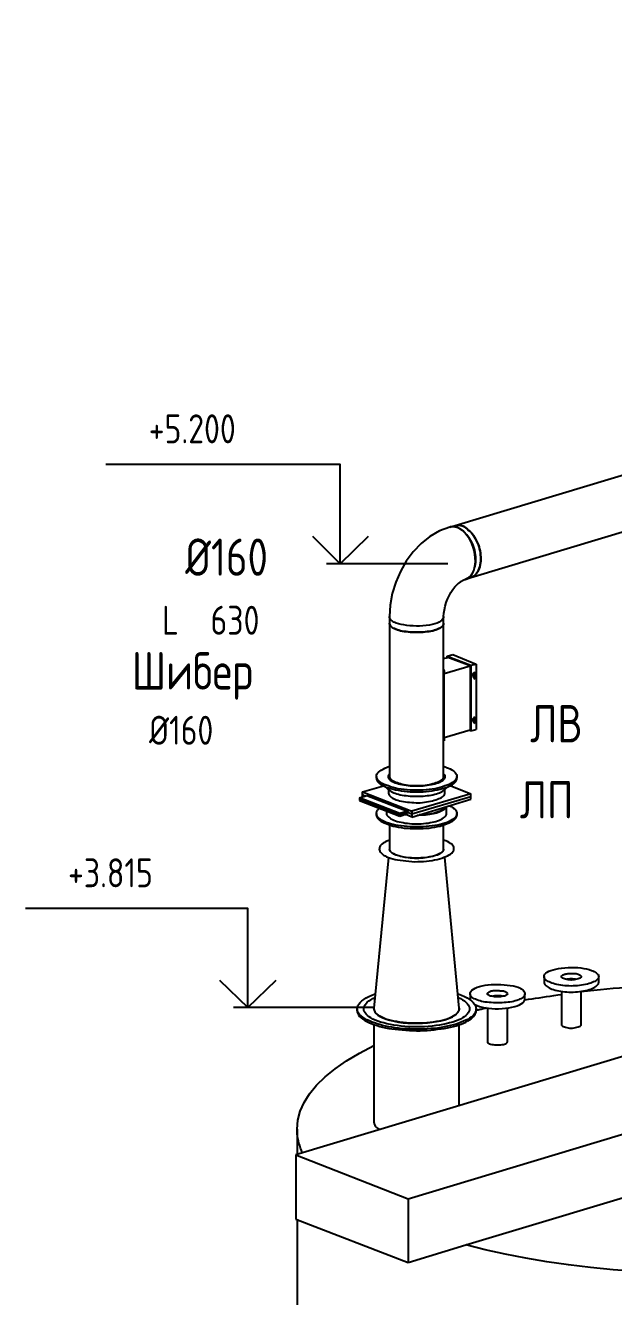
# Model space of a CAD drawing. Header units: metres. Extents: x 20 to 415, y 5 to 292.
# Drawn here: x 126.29 to 146.68, y 144.12 to 188.19 of the extents above; entities that cross this region are included whole.
import ezdxf

# ---------------------------------------------------------------- set-up
doc = ezdxf.new("R2010")
doc.units = ezdxf.units.M
for name, color, linetype in [('АРМАТУРА', 8, 'Continuous'), ('ВОЗДУХОВОДЫ', 7, 'Continuous'), ('ОБОЗНАЧЕНИЯ', 7, 'Continuous'), ('ОБОРУДОВАНИЕ', 8, 'Continuous')]:
    doc.layers.add(name, color=color, linetype=linetype)
doc.styles.add('GOST', font='isocpeur.ttf')

msp = doc.modelspace()

# ---------------------------------------------------------------- linework, layer by layer
at = {"layer": 'АРМАТУРА'}
for points in [[(140.789, 166.233), (140.935, 166.275)], [(140.914, 166.316), (141.101, 166.379)], [(140.914, 166.275), (140.914, 166.316)], [(140.914, 166.316), (141.726, 166.004)], [(141.705, 165.983), (140.935, 166.275)], [(141.101, 166.379), (141.914, 166.046)], [(140.81, 165.816), (140.81, 165.822), (140.81, 165.827), (140.809, 165.831), (140.809, 165.834), (140.807, 165.837), (140.805, 165.84), (140.803, 165.844), (140.799, 165.848), (140.795, 165.852), (140.789, 165.858)], [(140.81, 165.712), (141.705, 165.983)], [(140.81, 165.816), (140.81, 165.712)], [(140.81, 165.691), (140.81, 165.712)], [(141.705, 165.983), (141.705, 163.754)], [(141.726, 166.004), (141.914, 166.046)], [(141.726, 166.004), (141.726, 163.734)], [(141.81, 165.629), (141.804, 165.63), (141.799, 165.631), (141.796, 165.634), (141.793, 165.638), (141.791, 165.642), (141.79, 165.647), (141.789, 165.653), (141.789, 165.658), (141.789, 165.664), (141.789, 165.671), (141.789, 165.677), (141.791, 165.683), (141.793, 165.689), (141.796, 165.694), (141.799, 165.699), (141.802, 165.704), (141.805, 165.707), (141.808, 165.71), (141.809, 165.712), (141.81, 165.712)], [(141.872, 165.754), (141.81, 165.712)], [(141.851, 165.691), (141.81, 165.712)], [(141.851, 165.691), (141.893, 165.733)], [(141.851, 165.691), (141.893, 165.733)], [(141.893, 165.733), (141.872, 165.775)], [(141.914, 166.046), (141.914, 163.775)], [(140.789, 165.629), (140.789, 165.635), (140.789, 165.641), (140.789, 165.648), (140.789, 165.654), (140.789, 165.66), (140.789, 165.666), (140.789, 165.673), (140.789, 165.679), (140.789, 165.685), (140.789, 165.691)], [(140.789, 165.629), (140.795, 165.635), (140.799, 165.641), (140.803, 165.648), (140.805, 165.654), (140.807, 165.66), (140.809, 165.666), (140.809, 165.673), (140.81, 165.679), (140.81, 165.685), (140.81, 165.691)], [(140.789, 165.629), (140.789, 165.635), (140.789, 165.641), (140.789, 165.648), (140.789, 165.654), (140.789, 165.66), (140.789, 165.666), (140.789, 165.673), (140.789, 165.679), (140.789, 165.685), (140.789, 165.691)], [(140.789, 163.4), (140.789, 165.629)], [(140.789, 163.4), (140.789, 165.629)], [(140.81, 163.463), (140.81, 165.691)], [(141.851, 165.691), (141.845, 165.691), (141.839, 165.689), (141.833, 165.686), (141.827, 165.683), (141.822, 165.679), (141.818, 165.674), (141.815, 165.668), (141.812, 165.662), (141.81, 165.656), (141.81, 165.65), (141.81, 165.644), (141.81, 165.638), (141.81, 165.632), (141.811, 165.626), (141.812, 165.621), (141.814, 165.617), (141.817, 165.613), (141.82, 165.61), (141.825, 165.609), (141.83, 165.608)], [(141.81, 165.608), (141.872, 165.525)], [(141.83, 165.608), (141.851, 165.608)], [(141.851, 165.608), (141.857, 165.614), (141.862, 165.621), (141.865, 165.627), (141.869, 165.633), (141.872, 165.639), (141.875, 165.646), (141.879, 165.652), (141.882, 165.658), (141.887, 165.664), (141.893, 165.671), (141.892, 165.671), (141.891, 165.673), (141.888, 165.675), (141.886, 165.678), (141.882, 165.681), (141.879, 165.684), (141.877, 165.687), (141.874, 165.689), (141.873, 165.691), (141.872, 165.691)], [(141.893, 165.546), (141.851, 165.629)], [(141.893, 165.546), (141.851, 165.629)], [(141.872, 165.691), (141.872, 165.691), (141.872, 165.691)], [(141.81, 164.067), (141.804, 164.067), (141.799, 164.069), (141.796, 164.072), (141.793, 164.076), (141.791, 164.08), (141.79, 164.085), (141.789, 164.09), (141.789, 164.096), (141.789, 164.102), (141.789, 164.109), (141.789, 164.115), (141.791, 164.121), (141.793, 164.127), (141.796, 164.132), (141.799, 164.137), (141.802, 164.142), (141.805, 164.145), (141.808, 164.148), (141.809, 164.15), (141.81, 164.15)], [(141.872, 164.213), (141.81, 164.15)], [(141.851, 164.15), (141.845, 164.145), (141.839, 164.14), (141.833, 164.136), (141.827, 164.132), (141.822, 164.129), (141.818, 164.126), (141.815, 164.123), (141.812, 164.119), (141.81, 164.114), (141.81, 164.109), (141.81, 164.102), (141.81, 164.096), (141.81, 164.09), (141.811, 164.085), (141.812, 164.08), (141.814, 164.076), (141.817, 164.072), (141.82, 164.069), (141.825, 164.067), (141.83, 164.067)], [(141.81, 164.15), (141.851, 164.15)], [(141.81, 164.067), (141.872, 163.984)], [(141.83, 164.067), (141.83, 164.066), (141.831, 164.065), (141.831, 164.063), (141.832, 164.061), (141.833, 164.059), (141.835, 164.058), (141.837, 164.058), (141.841, 164.059), (141.846, 164.062), (141.851, 164.067)], [(141.851, 164.129), (141.893, 164.171)], [(141.851, 164.129), (141.893, 164.171)], [(141.851, 164.067), (141.857, 164.067), (141.862, 164.069), (141.865, 164.072), (141.869, 164.076), (141.872, 164.08), (141.875, 164.085), (141.879, 164.09), (141.882, 164.096), (141.887, 164.102), (141.893, 164.109), (141.892, 164.115), (141.891, 164.121), (141.888, 164.127), (141.886, 164.132), (141.882, 164.137), (141.879, 164.142), (141.877, 164.145), (141.874, 164.148), (141.873, 164.15), (141.872, 164.15)], [(141.893, 163.984), (141.851, 164.067)], [(141.893, 164.004), (141.851, 164.067)], [(141.893, 164.171), (141.872, 164.213)], [(141.893, 164.171), (141.872, 164.213)], [(141.872, 164.15), (141.872, 164.15), (141.872, 164.15)], [(141.705, 163.754), (140.81, 163.484)], [(141.726, 163.734), (141.685, 163.754)], [(141.726, 163.734), (141.914, 163.775)], [(140.81, 163.463), (140.81, 163.457), (140.81, 163.45), (140.809, 163.444), (140.809, 163.438), (140.807, 163.432), (140.805, 163.425), (140.803, 163.419), (140.799, 163.413), (140.795, 163.407), (140.789, 163.4)], [(140.81, 163.442), (140.81, 163.38)], [(137.873, 161.359), (139.269, 160.818), (139.539, 160.901)], [(138.06, 161.463), (137.977, 161.505)], [(141.726, 161.442), (139.685, 160.838), (139.539, 160.901)]]:
    msp.add_lwpolyline(points, dxfattribs=at)
at = {"layer": 'ВОЗДУХОВОДЫ'}
for points in [[(198.754, 188.186), (141.185, 170.836)], [(141.726, 169.045), (186.216, 182.438)], [(140.997, 170.794), (140.645, 170.658), (140.315, 170.464), (140.011, 170.22), (139.736, 169.933), (139.495, 169.61), (139.291, 169.257), (139.127, 168.882), (139.007, 168.492), (138.935, 168.092), (138.914, 167.691)], [(141.185, 170.836), (140.997, 170.794)], [(140.997, 170.794), (141.042, 170.804), (141.087, 170.809), (141.133, 170.809), (141.181, 170.803), (141.229, 170.792), (141.278, 170.775), (141.327, 170.752), (141.377, 170.724), (141.426, 170.689), (141.476, 170.649), (141.52, 170.603), (141.563, 170.554), (141.605, 170.502), (141.646, 170.446), (141.685, 170.388), (141.721, 170.328), (141.754, 170.265), (141.784, 170.2), (141.809, 170.134), (141.83, 170.065), (141.853, 169.991), (141.871, 169.916), (141.884, 169.842), (141.892, 169.769), (141.895, 169.698), (141.895, 169.629), (141.89, 169.562), (141.881, 169.498), (141.868, 169.436), (141.851, 169.378), (141.836, 169.317), (141.817, 169.261), (141.793, 169.209), (141.765, 169.161), (141.734, 169.118), (141.7, 169.08), (141.663, 169.047), (141.623, 169.02), (141.582, 168.998), (141.539, 168.982)], [(141.268, 170.774), (141.242, 170.785), (141.216, 170.794), (141.188, 170.8), (141.161, 170.805), (141.133, 170.808), (141.105, 170.808), (141.077, 170.807), (141.049, 170.804), (141.023, 170.8), (140.997, 170.794)], [(141.726, 169.045), (141.769, 169.06), (141.809, 169.08), (141.846, 169.105), (141.881, 169.135), (141.914, 169.17), (141.944, 169.21), (141.971, 169.255), (141.996, 169.305), (142.019, 169.36), (142.039, 169.42), (142.055, 169.483), (142.067, 169.549), (142.073, 169.617), (142.076, 169.686), (142.075, 169.756), (142.07, 169.826), (142.062, 169.897), (142.05, 169.968), (142.035, 170.038), (142.018, 170.107), (141.992, 170.181), (141.963, 170.252), (141.932, 170.32), (141.898, 170.385), (141.862, 170.446), (141.823, 170.503), (141.782, 170.557), (141.738, 170.606), (141.692, 170.65), (141.643, 170.69), (141.599, 170.732), (141.553, 170.768), (141.507, 170.798), (141.461, 170.823), (141.414, 170.841), (141.367, 170.854), (141.321, 170.86), (141.274, 170.859), (141.229, 170.851), (141.185, 170.836)], [(141.185, 170.836), (141.229, 170.851), (141.274, 170.859), (141.321, 170.86), (141.367, 170.854), (141.414, 170.841), (141.461, 170.823), (141.507, 170.798), (141.553, 170.768), (141.599, 170.732), (141.643, 170.69), (141.692, 170.65), (141.738, 170.606), (141.782, 170.557), (141.823, 170.503), (141.862, 170.446), (141.898, 170.385), (141.932, 170.32), (141.963, 170.252), (141.992, 170.181), (142.018, 170.107), (142.035, 170.038), (142.05, 169.968), (142.062, 169.897), (142.07, 169.826), (142.075, 169.756), (142.076, 169.686), (142.073, 169.617), (142.067, 169.549), (142.055, 169.483), (142.039, 169.42), (142.019, 169.36), (141.996, 169.305), (141.971, 169.255), (141.944, 169.21), (141.914, 169.17), (141.881, 169.135), (141.846, 169.105), (141.809, 169.08), (141.769, 169.06), (141.726, 169.045)], [(141.539, 168.982), (141.616, 169.015), (141.683, 169.063), (141.742, 169.125), (141.791, 169.2), (141.83, 169.287), (141.86, 169.384), (141.879, 169.491), (141.887, 169.606), (141.885, 169.729), (141.872, 169.857), (141.848, 169.981), (141.813, 170.102), (141.769, 170.219), (141.716, 170.33), (141.656, 170.433), (141.589, 170.526), (141.515, 170.608), (141.437, 170.678), (141.354, 170.734), (141.268, 170.774)], [(140.789, 167.691), (140.795, 167.807), (140.813, 167.928), (140.841, 168.052), (140.878, 168.176), (140.924, 168.298), (140.978, 168.415), (141.038, 168.526), (141.104, 168.628), (141.174, 168.718), (141.247, 168.795), (141.266, 168.813), (141.285, 168.83), (141.303, 168.845), (141.321, 168.86), (141.338, 168.873), (141.355, 168.885), (141.371, 168.895), (141.387, 168.905), (141.401, 168.913), (141.414, 168.92), (141.431, 168.931), (141.447, 168.94), (141.461, 168.948), (141.473, 168.954), (141.484, 168.959), (141.495, 168.963), (141.505, 168.968), (141.516, 168.972), (141.527, 168.977), (141.539, 168.982)], [(141.539, 168.982), (141.726, 169.045)], [(138.914, 167.691), (138.914, 167.462)], [(138.914, 167.691), (138.914, 167.691), (138.914, 167.691)], [(139.144, 167.462), (139.102, 167.481), (139.064, 167.502), (139.03, 167.523), (139, 167.546), (138.974, 167.569), (138.953, 167.592), (138.936, 167.617), (138.924, 167.641), (138.917, 167.666), (138.914, 167.691)], [(140.789, 167.691), (140.782, 167.648), (140.762, 167.607), (140.729, 167.567), (140.684, 167.53), (140.628, 167.496), (140.559, 167.465), (140.481, 167.437), (140.392, 167.413), (140.293, 167.394), (140.185, 167.379), (140.071, 167.369), (139.957, 167.363), (139.842, 167.363), (139.728, 167.366), (139.617, 167.373), (139.51, 167.385), (139.408, 167.399), (139.312, 167.417), (139.223, 167.438), (139.144, 167.462)], [(140.789, 167.462), (140.789, 167.691)], [(138.914, 167.462), (138.914, 162.151)], [(140.789, 167.462), (140.786, 167.437), (140.779, 167.412), (140.766, 167.388), (140.748, 167.363), (140.724, 167.34), (140.694, 167.316), (140.659, 167.294), (140.618, 167.273), (140.571, 167.252), (140.518, 167.233), (140.466, 167.215), (140.409, 167.2), (140.348, 167.187), (140.284, 167.177), (140.216, 167.168), (140.146, 167.161), (140.074, 167.156), (140.001, 167.152), (139.927, 167.15), (139.852, 167.149), (139.777, 167.15), (139.702, 167.152), (139.629, 167.156), (139.557, 167.161), (139.487, 167.168), (139.42, 167.177), (139.355, 167.187), (139.295, 167.2), (139.238, 167.215), (139.185, 167.233), (139.132, 167.252), (139.085, 167.273), (139.044, 167.294), (139.009, 167.316), (138.979, 167.34), (138.956, 167.363), (138.938, 167.388), (138.925, 167.412), (138.917, 167.437), (138.914, 167.462)], [(138.914, 167.462), (138.917, 167.437), (138.925, 167.412), (138.938, 167.388), (138.956, 167.363), (138.979, 167.34), (139.009, 167.316), (139.044, 167.294), (139.085, 167.273), (139.132, 167.252), (139.185, 167.233), (139.238, 167.215), (139.295, 167.2), (139.355, 167.187), (139.42, 167.177), (139.487, 167.168), (139.557, 167.161), (139.629, 167.156), (139.702, 167.152), (139.777, 167.15), (139.852, 167.149), (139.927, 167.15), (140.001, 167.152), (140.074, 167.156), (140.146, 167.161), (140.216, 167.168), (140.284, 167.177), (140.348, 167.187), (140.409, 167.2), (140.466, 167.215), (140.518, 167.233), (140.571, 167.252), (140.618, 167.273), (140.659, 167.294), (140.694, 167.316), (140.724, 167.34), (140.748, 167.363), (140.766, 167.388), (140.779, 167.412), (140.786, 167.437), (140.789, 167.462)], [(140.789, 165.691), (140.789, 167.462)], [(140.789, 162.151), (140.789, 163.421)], [(138.914, 160.464), (138.914, 159.63)], [(140.789, 159.63), (140.789, 160.464)], [(138.914, 159.943), (138.849, 159.917), (138.79, 159.891), (138.737, 159.863), (138.691, 159.834), (138.651, 159.805), (138.619, 159.775), (138.593, 159.745), (138.575, 159.713), (138.564, 159.682), (138.56, 159.651), (138.558, 159.619), (138.565, 159.587), (138.579, 159.554), (138.601, 159.52), (138.631, 159.487), (138.667, 159.455), (138.709, 159.423), (138.758, 159.393), (138.813, 159.365), (138.873, 159.339)], [(138.873, 159.339), (138.945, 159.315), (139.022, 159.294), (139.105, 159.274), (139.192, 159.258), (139.284, 159.243), (139.38, 159.229), (139.478, 159.218), (139.58, 159.208), (139.684, 159.2), (139.789, 159.193), (139.89, 159.194), (139.991, 159.198), (140.091, 159.204), (140.191, 159.213), (140.289, 159.224), (140.385, 159.238), (140.477, 159.254), (140.565, 159.273), (140.649, 159.294), (140.727, 159.318), (140.799, 159.344), (140.866, 159.37), (140.927, 159.399), (140.981, 159.428), (141.029, 159.459), (141.069, 159.49), (141.1, 159.524), (141.124, 159.558), (141.138, 159.594), (141.143, 159.63), (141.145, 159.662), (141.138, 159.695), (141.123, 159.728), (141.099, 159.761), (141.067, 159.795), (141.028, 159.827), (140.98, 159.858), (140.924, 159.888), (140.86, 159.917), (140.789, 159.943)], [(138.914, 159.63), (138.917, 159.605), (138.925, 159.581), (138.938, 159.557), (138.956, 159.533), (138.979, 159.511), (139.009, 159.489), (139.044, 159.47), (139.085, 159.452), (139.132, 159.436), (139.185, 159.422), (139.238, 159.404), (139.295, 159.387), (139.355, 159.372), (139.42, 159.359), (139.487, 159.347), (139.557, 159.337), (139.629, 159.329), (139.702, 159.323), (139.777, 159.319), (139.852, 159.318), (139.927, 159.319), (140.001, 159.323), (140.074, 159.329), (140.146, 159.337), (140.216, 159.347), (140.284, 159.359), (140.348, 159.372), (140.409, 159.387), (140.466, 159.404), (140.518, 159.422), (140.571, 159.436), (140.618, 159.452), (140.659, 159.47), (140.694, 159.489), (140.724, 159.511), (140.748, 159.533), (140.766, 159.557), (140.779, 159.581), (140.786, 159.605), (140.789, 159.63)], [(138.914, 159.63), (138.917, 159.605), (138.925, 159.581), (138.938, 159.557), (138.956, 159.533), (138.979, 159.511), (139.009, 159.489), (139.044, 159.47), (139.085, 159.452), (139.132, 159.436), (139.185, 159.422), (139.238, 159.404), (139.295, 159.387), (139.355, 159.372), (139.42, 159.359), (139.487, 159.347), (139.557, 159.337), (139.629, 159.329), (139.702, 159.323), (139.777, 159.319), (139.852, 159.318)], [(140.477, 159.401), (140.392, 159.378), (140.3, 159.359), (140.204, 159.343), (140.102, 159.331), (139.998, 159.323), (139.89, 159.319), (139.781, 159.318), (139.672, 159.321), (139.563, 159.328), (139.456, 159.339), (139.36, 159.359), (139.272, 159.381), (139.192, 159.406), (139.121, 159.433), (139.06, 159.461), (139.009, 159.492), (138.968, 159.524), (138.939, 159.558), (138.921, 159.594), (138.914, 159.63)], [(139.852, 159.318), (139.927, 159.319), (140.001, 159.323), (140.074, 159.329), (140.146, 159.337), (140.216, 159.347), (140.284, 159.359), (140.348, 159.372), (140.409, 159.387), (140.466, 159.404), (140.518, 159.422), (140.571, 159.436), (140.618, 159.452), (140.659, 159.47), (140.694, 159.489), (140.724, 159.511), (140.748, 159.533), (140.766, 159.557), (140.779, 159.581), (140.786, 159.605), (140.789, 159.63)], [(140.789, 159.63), (140.786, 159.605), (140.776, 159.581), (140.761, 159.556), (140.739, 159.532), (140.711, 159.508), (140.677, 159.485), (140.636, 159.463), (140.589, 159.441), (140.536, 159.421), (140.477, 159.401)], [(138.873, 159.339), (138.373, 154.111)], [(141.331, 154.111), (140.831, 159.339)], [(141.289, 154.486), (141.371, 154.447), (141.444, 154.406), (141.507, 154.364), (141.56, 154.32), (141.604, 154.275), (141.638, 154.229), (141.663, 154.184), (141.679, 154.138), (141.686, 154.093), (141.685, 154.048), (141.667, 153.999), (141.64, 153.951), (141.603, 153.905), (141.557, 153.86), (141.502, 153.817), (141.439, 153.776), (141.367, 153.736), (141.286, 153.699), (141.198, 153.664), (141.101, 153.632), (140.993, 153.602), (140.879, 153.575), (140.762, 153.55), (140.64, 153.528), (140.516, 153.51), (140.388, 153.494), (140.257, 153.482), (140.124, 153.472), (139.989, 153.467), (139.852, 153.465), (139.715, 153.467), (139.58, 153.472), (139.447, 153.482), (139.316, 153.494), (139.188, 153.51), (139.063, 153.528), (138.942, 153.55), (138.824, 153.575), (138.711, 153.602), (138.602, 153.632), (138.506, 153.664), (138.417, 153.699), (138.337, 153.736), (138.265, 153.776), (138.201, 153.817), (138.146, 153.86), (138.1, 153.905), (138.063, 153.951), (138.036, 153.999), (138.019, 154.048), (138.017, 154.093), (138.024, 154.138), (138.04, 154.184), (138.065, 154.229), (138.099, 154.275), (138.143, 154.32), (138.196, 154.364), (138.259, 154.406), (138.332, 154.447), (138.415, 154.486)], [(141.331, 154.111), (141.326, 154.068), (141.313, 154.026), (141.292, 153.985), (141.262, 153.946), (141.224, 153.908), (141.178, 153.871), (141.123, 153.835), (141.061, 153.801), (140.991, 153.768), (140.914, 153.736), (140.829, 153.712), (140.738, 153.689), (140.64, 153.668), (140.537, 153.649), (140.43, 153.632), (140.319, 153.617), (140.205, 153.606), (140.088, 153.597), (139.97, 153.592), (139.852, 153.59), (139.733, 153.592), (139.615, 153.597), (139.499, 153.606), (139.385, 153.617), (139.274, 153.632), (139.166, 153.649), (139.064, 153.668), (138.966, 153.689), (138.874, 153.712), (138.789, 153.736), (138.712, 153.768), (138.642, 153.801), (138.58, 153.835), (138.526, 153.871), (138.48, 153.908), (138.442, 153.946), (138.412, 153.985), (138.39, 154.026), (138.377, 154.068), (138.373, 154.111)], [(138.373, 154.111), (138.377, 154.049), (138.402, 153.989), (138.446, 153.931), (138.508, 153.876), (138.589, 153.824), (138.686, 153.777), (138.8, 153.733), (138.928, 153.694), (139.071, 153.66), (139.227, 153.632), (139.386, 153.611), (139.552, 153.597), (139.72, 153.59), (139.89, 153.589), (140.06, 153.595), (140.227, 153.608), (140.39, 153.626), (140.546, 153.651), (140.694, 153.68), (140.831, 153.715)], [(140.831, 153.715), (140.926, 153.748), (141.013, 153.782), (141.09, 153.819), (141.157, 153.857), (141.213, 153.897), (141.26, 153.939), (141.295, 153.981), (141.318, 154.024), (141.331, 154.067), (141.331, 154.111)]]:
    msp.add_lwpolyline(points, dxfattribs=at)
at = {"layer": 'ОБОЗНАЧЕНИЯ'}
for points in [[(137.207, 169.524), (137.207, 172.961), (129.083, 172.961)], [(136.248, 170.482), (137.207, 169.524), (138.185, 170.482)], [(140.935, 169.524), (136.727, 169.524)], [(133.999, 154.132), (133.999, 157.568), (126.292, 157.568)], [(133.02, 155.09), (133.999, 154.132), (134.978, 155.09)], [(138.373, 154.132), (133.499, 154.132)]]:
    msp.add_lwpolyline(points, dxfattribs=at)
at = {"layer": 'ОБОРУДОВАНИЕ'}
for points in [[(138.456, 162.151), (138.461, 162.188), (138.476, 162.225), (138.5, 162.263), (138.533, 162.299), (138.576, 162.336), (138.627, 162.371), (138.687, 162.406), (138.755, 162.44), (138.831, 162.473), (138.914, 162.505)], [(138.873, 162.151), (138.873, 162.157), (138.875, 162.165), (138.878, 162.174), (138.882, 162.183), (138.886, 162.192), (138.891, 162.202), (138.896, 162.211), (138.902, 162.219), (138.908, 162.227), (138.914, 162.234)], [(140.789, 162.505), (140.801, 162.498), (140.814, 162.492), (140.826, 162.487), (140.838, 162.481), (140.849, 162.476), (140.859, 162.472), (140.869, 162.468), (140.878, 162.466), (140.886, 162.464), (140.893, 162.463)], [(140.789, 162.234), (140.8, 162.227), (140.809, 162.219), (140.816, 162.211), (140.822, 162.202), (140.825, 162.192), (140.828, 162.183), (140.83, 162.174), (140.83, 162.165), (140.831, 162.157), (140.831, 162.151)], [(140.893, 162.463), (140.959, 162.437), (141.018, 162.409), (141.071, 162.378), (141.117, 162.347), (141.156, 162.315), (141.188, 162.282), (141.214, 162.248), (141.232, 162.215), (141.243, 162.182), (141.247, 162.151)], [(137.977, 161.609), (138.706, 161.817)], [(138.456, 162.151), (138.456, 162.088)], [(141.247, 162.151), (141.243, 162.113), (141.23, 162.076), (141.208, 162.039), (141.178, 162.003), (141.14, 161.968), (141.094, 161.935), (141.04, 161.903), (140.978, 161.872), (140.908, 161.844), (140.831, 161.817), (140.753, 161.788), (140.669, 161.762), (140.58, 161.74), (140.486, 161.721), (140.388, 161.706), (140.286, 161.693), (140.181, 161.683), (140.074, 161.677), (139.964, 161.673), (139.852, 161.672), (139.74, 161.673), (139.63, 161.677), (139.522, 161.683), (139.417, 161.693), (139.315, 161.706), (139.217, 161.721), (139.124, 161.74), (139.035, 161.762), (138.951, 161.788), (138.873, 161.817), (138.795, 161.844), (138.726, 161.872), (138.663, 161.903), (138.609, 161.935), (138.563, 161.968), (138.525, 162.003), (138.495, 162.039), (138.473, 162.076), (138.461, 162.113), (138.456, 162.151)], [(138.456, 162.088), (138.461, 162.051), (138.473, 162.014), (138.495, 161.977), (138.525, 161.941), (138.563, 161.906), (138.609, 161.872), (138.663, 161.84), (138.726, 161.81), (138.795, 161.781), (138.873, 161.755), (138.951, 161.731), (139.035, 161.708), (139.124, 161.687), (139.217, 161.668), (139.315, 161.651), (139.417, 161.637), (139.522, 161.625), (139.63, 161.616), (139.74, 161.611), (139.852, 161.609), (139.964, 161.611), (140.074, 161.616), (140.181, 161.625), (140.286, 161.637), (140.388, 161.651), (140.486, 161.668), (140.58, 161.687), (140.669, 161.708), (140.753, 161.731), (140.831, 161.755), (140.908, 161.781), (140.978, 161.81), (141.04, 161.84), (141.094, 161.872), (141.14, 161.906), (141.178, 161.941), (141.208, 161.977), (141.23, 162.014), (141.243, 162.051), (141.247, 162.088)], [(138.81, 161.776), (138.825, 161.746), (138.845, 161.718), (138.87, 161.692), (138.899, 161.668), (138.933, 161.646), (138.971, 161.624), (139.013, 161.604), (139.06, 161.585), (139.11, 161.565), (139.164, 161.547), (139.222, 161.529), (139.284, 161.514), (139.348, 161.501), (139.415, 161.49), (139.485, 161.482), (139.556, 161.475), (139.628, 161.47), (139.702, 161.466), (139.777, 161.464), (139.852, 161.463), (139.927, 161.464), (140.001, 161.466), (140.075, 161.47), (140.148, 161.475), (140.219, 161.482), (140.288, 161.49), (140.355, 161.501), (140.419, 161.514), (140.481, 161.529), (140.539, 161.547), (140.593, 161.565), (140.644, 161.585), (140.69, 161.604), (140.733, 161.624), (140.771, 161.646), (140.804, 161.668), (140.834, 161.692), (140.858, 161.718), (140.878, 161.746), (140.893, 161.776)], [(140.831, 162.151), (140.828, 162.12), (140.818, 162.091), (140.803, 162.063), (140.782, 162.036), (140.755, 162.01), (140.723, 161.986), (140.685, 161.963), (140.641, 161.941), (140.593, 161.92), (140.539, 161.901), (140.481, 161.883), (140.419, 161.868), (140.355, 161.855), (140.288, 161.844), (140.219, 161.836), (140.148, 161.829), (140.075, 161.824), (140.001, 161.82), (139.927, 161.818), (139.852, 161.817), (139.777, 161.818), (139.702, 161.82), (139.628, 161.824), (139.556, 161.829), (139.485, 161.836), (139.415, 161.844), (139.348, 161.855), (139.284, 161.868), (139.222, 161.883), (139.164, 161.901), (139.111, 161.92), (139.062, 161.941), (139.019, 161.963), (138.981, 161.986), (138.948, 162.01), (138.922, 162.036), (138.9, 162.063), (138.885, 162.091), (138.876, 162.12), (138.873, 162.151)], [(138.914, 162.151), (138.917, 162.126), (138.925, 162.101), (138.938, 162.076), (138.956, 162.052), (138.979, 162.028), (139.009, 162.005), (139.044, 161.983), (139.085, 161.961), (139.132, 161.941), (139.185, 161.922), (139.238, 161.903), (139.295, 161.887), (139.355, 161.872), (139.42, 161.858), (139.487, 161.846), (139.557, 161.836), (139.629, 161.828), (139.702, 161.822), (139.777, 161.819), (139.852, 161.817)], [(140.789, 162.151), (140.786, 162.126), (140.779, 162.101), (140.766, 162.076), (140.748, 162.052), (140.724, 162.028), (140.694, 162.005), (140.659, 161.983), (140.618, 161.961), (140.571, 161.941), (140.518, 161.922), (140.466, 161.903), (140.409, 161.887), (140.348, 161.872), (140.284, 161.858), (140.216, 161.846), (140.146, 161.836), (140.074, 161.828), (140.001, 161.822), (139.927, 161.819), (139.852, 161.817), (139.777, 161.819), (139.702, 161.822), (139.629, 161.828), (139.557, 161.836), (139.487, 161.846), (139.42, 161.858), (139.355, 161.872), (139.295, 161.887), (139.238, 161.903), (139.185, 161.922), (139.132, 161.941), (139.085, 161.961), (139.044, 161.983), (139.009, 162.005), (138.979, 162.028), (138.956, 162.052), (138.938, 162.076), (138.925, 162.101), (138.917, 162.126), (138.914, 162.151)], [(139.852, 161.817), (139.927, 161.819), (140.001, 161.822), (140.074, 161.828), (140.146, 161.836), (140.216, 161.846), (140.284, 161.858), (140.348, 161.872), (140.409, 161.887), (140.466, 161.903), (140.518, 161.922), (140.571, 161.941), (140.618, 161.961), (140.659, 161.983), (140.694, 162.005), (140.724, 162.028), (140.748, 162.052), (140.766, 162.076), (140.779, 162.101), (140.786, 162.126), (140.789, 162.151)], [(141.018, 161.838), (141.726, 161.547)], [(141.247, 162.088), (141.247, 162.151)], [(137.873, 161.401), (138.123, 161.484)], [(137.873, 161.401), (137.873, 161.317)], [(139.269, 160.859), (137.873, 161.401)], [(137.873, 161.317), (139.269, 160.776)], [(137.977, 161.442), (137.977, 161.609)], [(137.977, 161.609), (139.685, 160.943)], [(138.123, 161.484), (139.539, 160.943)], [(138.873, 161.692), (138.873, 161.588)], [(138.873, 161.588), (138.876, 161.558), (138.885, 161.528), (138.9, 161.5), (138.92, 161.473), (138.946, 161.448), (138.976, 161.423), (139.011, 161.4), (139.051, 161.378), (139.095, 161.358), (139.144, 161.338), (139.202, 161.321), (139.263, 161.306), (139.327, 161.292), (139.395, 161.281), (139.464, 161.271), (139.535, 161.262), (139.608, 161.254), (139.681, 161.247), (139.756, 161.24), (139.831, 161.234), (139.906, 161.235), (139.98, 161.239), (140.054, 161.245), (140.127, 161.253), (140.198, 161.263), (140.267, 161.275), (140.334, 161.288), (140.399, 161.304), (140.46, 161.32), (140.518, 161.338), (140.573, 161.358), (140.623, 161.378), (140.668, 161.4), (140.709, 161.422), (140.745, 161.445), (140.775, 161.469), (140.799, 161.493), (140.816, 161.518), (140.827, 161.542), (140.831, 161.567)], [(141.726, 161.547), (139.685, 160.943)], [(139.685, 160.734), (141.726, 161.359)], [(140.831, 161.588), (140.831, 161.692)], [(140.831, 161.567), (140.831, 161.588)], [(141.726, 161.359), (141.726, 161.547)], [(138.456, 160.859), (138.457, 160.878), (138.461, 160.897), (138.467, 160.915), (138.475, 160.934), (138.485, 160.953), (138.497, 160.972), (138.51, 160.99), (138.526, 161.009), (138.542, 161.028), (138.56, 161.047)], [(138.81, 160.943), (138.81, 160.859)], [(139.539, 160.943), (139.269, 160.859)], [(139.539, 160.943), (139.539, 160.859)], [(139.685, 160.943), (139.685, 160.734)], [(140.872, 161.088), (140.843, 161.04), (140.792, 160.994), (140.723, 160.952), (140.637, 160.914), (140.536, 160.88), (140.422, 160.852), (140.297, 160.828), (140.162, 160.811), (140.02, 160.801), (139.873, 160.797)], [(139.935, 160.818), (140.064, 160.821), (140.186, 160.83), (140.301, 160.844), (140.408, 160.864), (140.505, 160.888), (140.592, 160.917), (140.667, 160.949), (140.729, 160.986), (140.777, 161.025), (140.81, 161.068)], [(140.81, 161.068), (140.777, 161.025), (140.729, 160.986), (140.667, 160.949), (140.592, 160.917), (140.505, 160.888), (140.408, 160.864), (140.301, 160.844), (140.186, 160.83), (140.064, 160.821), (139.935, 160.818)], [(140.893, 160.859), (140.893, 161.109)], [(140.997, 161.13), (141.045, 161.105), (141.087, 161.08), (141.125, 161.055), (141.157, 161.029), (141.185, 161.003), (141.207, 160.976), (141.225, 160.948), (141.237, 160.919), (141.245, 160.89), (141.247, 160.859)], [(138.456, 160.859), (138.456, 160.818)], [(141.247, 160.859), (141.243, 160.822), (141.23, 160.787), (141.208, 160.752), (141.178, 160.718), (141.14, 160.685), (141.094, 160.652), (141.04, 160.62), (140.978, 160.589), (140.908, 160.557), (140.831, 160.526), (140.753, 160.502), (140.669, 160.481), (140.58, 160.462), (140.486, 160.446), (140.388, 160.432), (140.286, 160.421), (140.181, 160.412), (140.074, 160.406), (139.964, 160.402), (139.852, 160.401), (139.74, 160.402), (139.63, 160.406), (139.522, 160.412), (139.417, 160.421), (139.315, 160.432), (139.217, 160.446), (139.124, 160.462), (139.035, 160.481), (138.951, 160.502), (138.873, 160.526), (138.795, 160.557), (138.726, 160.589), (138.663, 160.62), (138.609, 160.652), (138.563, 160.685), (138.525, 160.718), (138.495, 160.752), (138.473, 160.787), (138.461, 160.822), (138.456, 160.859)], [(138.456, 160.818), (138.461, 160.78), (138.473, 160.743), (138.495, 160.706), (138.525, 160.67), (138.563, 160.635), (138.609, 160.602), (138.663, 160.57), (138.726, 160.539), (138.795, 160.511), (138.873, 160.484), (138.951, 160.455), (139.035, 160.429), (139.124, 160.407), (139.217, 160.388), (139.315, 160.373), (139.417, 160.36), (139.522, 160.35), (139.63, 160.344), (139.74, 160.34), (139.852, 160.339), (139.964, 160.34), (140.074, 160.344), (140.181, 160.35), (140.286, 160.36), (140.388, 160.373), (140.486, 160.388), (140.58, 160.407), (140.669, 160.429), (140.753, 160.455), (140.831, 160.484), (140.908, 160.511), (140.978, 160.539), (141.04, 160.57), (141.094, 160.602), (141.14, 160.635), (141.178, 160.67), (141.208, 160.706), (141.23, 160.743), (141.243, 160.78), (141.247, 160.818)], [(138.81, 160.859), (138.813, 160.834), (138.823, 160.809), (138.838, 160.784), (138.86, 160.759), (138.888, 160.734), (138.923, 160.709), (138.963, 160.684), (139.01, 160.659), (139.063, 160.634), (139.123, 160.609), (139.181, 160.591), (139.245, 160.575), (139.312, 160.559), (139.382, 160.546), (139.456, 160.534), (139.532, 160.524), (139.61, 160.516), (139.69, 160.51), (139.77, 160.506), (139.852, 160.505), (139.933, 160.506), (140.014, 160.51), (140.093, 160.516), (140.171, 160.524), (140.247, 160.534), (140.321, 160.546), (140.392, 160.559), (140.459, 160.575), (140.522, 160.591), (140.581, 160.609), (140.64, 160.634), (140.693, 160.659), (140.74, 160.684), (140.781, 160.709), (140.815, 160.734), (140.843, 160.759), (140.865, 160.784), (140.881, 160.809), (140.89, 160.834), (140.893, 160.859)], [(139.269, 160.776), (139.539, 160.859)], [(139.269, 160.859), (139.269, 160.776)], [(139.498, 160.818), (139.491, 160.818), (139.485, 160.818), (139.479, 160.818), (139.473, 160.818), (139.466, 160.818), (139.46, 160.818), (139.454, 160.818), (139.448, 160.818), (139.441, 160.818), (139.435, 160.818)], [(139.685, 160.734), (139.456, 160.838)], [(141.247, 160.818), (141.247, 160.859)], [(139.56, 147.508), (165.262, 155.256)], [(144.267, 155.215), (144.275, 155.252), (144.296, 155.289), (144.331, 155.325), (144.378, 155.36), (144.436, 155.392), (144.506, 155.422), (144.585, 155.449), (144.673, 155.472), (144.768, 155.492), (144.871, 155.506), (144.985, 155.517), (145.1, 155.524), (145.214, 155.527), (145.328, 155.525), (145.439, 155.519), (145.546, 155.509), (145.648, 155.495), (145.744, 155.476), (145.833, 155.452), (145.913, 155.423)], [(144.267, 155.215), (144.267, 155.006)], [(146.163, 155.215), (146.16, 155.185), (146.151, 155.157), (146.136, 155.131), (146.115, 155.107), (146.09, 155.085), (146.059, 155.063), (146.024, 155.043), (145.984, 155.024), (145.94, 155.004), (145.892, 154.986), (145.834, 154.968), (145.772, 154.951), (145.708, 154.936), (145.641, 154.922), (145.572, 154.91), (145.501, 154.9), (145.428, 154.892), (145.354, 154.886), (145.28, 154.883), (145.205, 154.882), (145.13, 154.883), (145.057, 154.886), (144.986, 154.892), (144.916, 154.9), (144.848, 154.91), (144.782, 154.922), (144.717, 154.936), (144.655, 154.951), (144.596, 154.968), (144.538, 154.986), (144.49, 155.004), (144.446, 155.024), (144.406, 155.043), (144.371, 155.063), (144.34, 155.085), (144.315, 155.107), (144.294, 155.131), (144.279, 155.157), (144.27, 155.185), (144.267, 155.215)], [(144.871, 155.215), (144.873, 155.222), (144.876, 155.23), (144.883, 155.238), (144.891, 155.247), (144.903, 155.256), (144.916, 155.266), (144.933, 155.275), (144.951, 155.284), (144.973, 155.291), (144.996, 155.298)], [(145.559, 155.215), (145.554, 155.196), (145.54, 155.178), (145.518, 155.16), (145.488, 155.144), (145.452, 155.129), (145.41, 155.116), (145.364, 155.105), (145.313, 155.097), (145.26, 155.092), (145.205, 155.09), (145.155, 155.092), (145.106, 155.097), (145.059, 155.105), (145.015, 155.116), (144.976, 155.129), (144.941, 155.144), (144.912, 155.16), (144.89, 155.178), (144.876, 155.196), (144.871, 155.215)], [(144.996, 155.298), (145.028, 155.304), (145.061, 155.308), (145.095, 155.312), (145.13, 155.315), (145.165, 155.316), (145.202, 155.318), (145.239, 155.319), (145.276, 155.319), (145.313, 155.319), (145.35, 155.319), (145.387, 155.312), (145.42, 155.304), (145.451, 155.295), (145.478, 155.285), (145.501, 155.275), (145.521, 155.264), (145.537, 155.252), (145.549, 155.24), (145.556, 155.227), (145.559, 155.215)], [(145.913, 155.423), (145.96, 155.404), (146.003, 155.383), (146.04, 155.362), (146.073, 155.341), (146.1, 155.319), (146.123, 155.297), (146.14, 155.276), (146.153, 155.255), (146.16, 155.234), (146.163, 155.215)], [(146.163, 155.006), (146.163, 155.215)], [(141.705, 154.611), (141.713, 154.654), (141.734, 154.695), (141.77, 154.735), (141.818, 154.772), (141.877, 154.806), (141.948, 154.837), (142.03, 154.865), (142.121, 154.889), (142.222, 154.908), (142.33, 154.923), (142.438, 154.933), (142.549, 154.939), (142.66, 154.939), (142.772, 154.936), (142.882, 154.928), (142.99, 154.917), (143.094, 154.903), (143.193, 154.885), (143.286, 154.864), (143.372, 154.84)], [(142.309, 154.611), (142.311, 154.623), (142.314, 154.634), (142.321, 154.644), (142.329, 154.653), (142.341, 154.663), (142.354, 154.672), (142.371, 154.682), (142.389, 154.692), (142.411, 154.703), (142.434, 154.715)], [(142.434, 154.715), (142.466, 154.721), (142.499, 154.725), (142.533, 154.728), (142.568, 154.73), (142.604, 154.731), (142.64, 154.73), (142.677, 154.728), (142.714, 154.725), (142.751, 154.721), (142.789, 154.715), (142.825, 154.714), (142.858, 154.71), (142.889, 154.704), (142.916, 154.696), (142.94, 154.686), (142.96, 154.674), (142.975, 154.661), (142.987, 154.646), (142.994, 154.629), (142.997, 154.611)], [(143.372, 154.84), (143.414, 154.82), (143.451, 154.8), (143.485, 154.779), (143.515, 154.756), (143.541, 154.733), (143.562, 154.709), (143.579, 154.685), (143.591, 154.661), (143.598, 154.636), (143.601, 154.611)], [(144.267, 155.006), (144.27, 154.981), (144.279, 154.957), (144.294, 154.932), (144.315, 154.908), (144.34, 154.884), (144.371, 154.861), (144.406, 154.839), (144.446, 154.817), (144.49, 154.797), (144.538, 154.777), (144.596, 154.759), (144.655, 154.743), (144.717, 154.727), (144.782, 154.714), (144.848, 154.702), (144.916, 154.692), (144.986, 154.684), (145.057, 154.678), (145.13, 154.674), (145.205, 154.673), (145.28, 154.674), (145.354, 154.678), (145.428, 154.684), (145.501, 154.692), (145.572, 154.702), (145.641, 154.714), (145.708, 154.727), (145.772, 154.743), (145.834, 154.759), (145.892, 154.777), (145.94, 154.797), (145.984, 154.817), (146.024, 154.839), (146.059, 154.861), (146.09, 154.884), (146.115, 154.908), (146.136, 154.932), (146.151, 154.957), (146.16, 154.981), (146.163, 155.006)], [(144.871, 154.694), (144.871, 153.548)], [(145.371, 155.111), (145.344, 155.116), (145.315, 155.121), (145.282, 155.124), (145.248, 155.126), (145.212, 155.126), (145.176, 155.126), (145.14, 155.124), (145.105, 155.121), (145.07, 155.116), (145.038, 155.111)], [(145.559, 154.694), (145.778, 154.718), (145.998, 154.742), (146.22, 154.763), (146.442, 154.784), (146.665, 154.803), (146.889, 154.822), (147.113, 154.838), (147.338, 154.854), (147.562, 154.868), (147.787, 154.882)], [(145.559, 153.548), (145.559, 154.694)], [(137.79, 154.09), (137.797, 154.146), (137.817, 154.202), (137.85, 154.258), (137.896, 154.312), (137.954, 154.366), (138.024, 154.418), (138.105, 154.47), (138.198, 154.519), (138.301, 154.566), (138.415, 154.611)], [(141.289, 154.611), (141.403, 154.566), (141.506, 154.519), (141.598, 154.47), (141.68, 154.418), (141.75, 154.366), (141.808, 154.312), (141.854, 154.258), (141.887, 154.202), (141.907, 154.146), (141.914, 154.09)], [(141.705, 154.611), (141.705, 154.423)], [(143.601, 154.611), (143.598, 154.586), (143.589, 154.561), (143.574, 154.536), (143.554, 154.512), (143.528, 154.488), (143.497, 154.465), (143.462, 154.443), (143.422, 154.421), (143.378, 154.401), (143.33, 154.382), (143.273, 154.364), (143.213, 154.349), (143.151, 154.336), (143.086, 154.325), (143.02, 154.317), (142.952, 154.31), (142.882, 154.305), (142.811, 154.301), (142.738, 154.299), (142.664, 154.298), (142.589, 154.299), (142.514, 154.301), (142.441, 154.305), (142.369, 154.31), (142.299, 154.317), (142.232, 154.325), (142.167, 154.336), (142.106, 154.349), (142.05, 154.364), (141.997, 154.382), (141.943, 154.401), (141.895, 154.421), (141.851, 154.443), (141.813, 154.465), (141.781, 154.488), (141.754, 154.512), (141.733, 154.536), (141.718, 154.561), (141.709, 154.586), (141.705, 154.611)], [(141.705, 154.423), (141.705, 154.418), (141.705, 154.413), (141.705, 154.41), (141.705, 154.407), (141.705, 154.405), (141.705, 154.404), (141.705, 154.403), (141.705, 154.403), (141.705, 154.402), (141.705, 154.402)], [(141.872, 154.236), (141.947, 154.201), (142.032, 154.171), (142.128, 154.146), (142.231, 154.126), (142.341, 154.111), (142.455, 154.101), (142.574, 154.096), (142.694, 154.096), (142.815, 154.101), (142.934, 154.111), (143.049, 154.126), (143.156, 154.145), (143.253, 154.169), (143.34, 154.197), (143.416, 154.228), (143.48, 154.262), (143.532, 154.299), (143.57, 154.339), (143.593, 154.38), (143.601, 154.423)], [(142.997, 154.611), (142.992, 154.593), (142.978, 154.576), (142.956, 154.561), (142.927, 154.547), (142.893, 154.535), (142.853, 154.525), (142.809, 154.517), (142.762, 154.512), (142.713, 154.508), (142.664, 154.507), (142.608, 154.508), (142.555, 154.512), (142.504, 154.517), (142.458, 154.525), (142.416, 154.535), (142.38, 154.547), (142.351, 154.561), (142.328, 154.576), (142.314, 154.593), (142.309, 154.611)], [(142.83, 154.527), (142.798, 154.533), (142.766, 154.537), (142.732, 154.541), (142.698, 154.542), (142.664, 154.543), (142.629, 154.542), (142.595, 154.541), (142.561, 154.537), (142.529, 154.533), (142.497, 154.527)], [(143.601, 154.423), (143.601, 154.611)], [(143.601, 154.402), (143.726, 154.421), (143.851, 154.44), (143.976, 154.459), (144.102, 154.477), (144.228, 154.496), (144.355, 154.515), (144.483, 154.534), (144.611, 154.552), (144.741, 154.571), (144.871, 154.59)], [(138.31, 153.632), (138.215, 153.671), (138.128, 153.712), (138.051, 153.754), (137.983, 153.799), (137.925, 153.845), (137.877, 153.893), (137.839, 153.941), (137.812, 153.99), (137.795, 154.04), (137.79, 154.09)], [(137.79, 154.09), (137.79, 154.028)], [(137.79, 154.028), (137.795, 153.978), (137.812, 153.928), (137.839, 153.879), (137.877, 153.83), (137.925, 153.783), (137.983, 153.737), (138.051, 153.692), (138.128, 153.649), (138.215, 153.608), (138.31, 153.569)], [(141.914, 154.09), (141.91, 154.046), (141.899, 154.003), (141.881, 153.96), (141.855, 153.918), (141.822, 153.877), (141.783, 153.837), (141.737, 153.798), (141.684, 153.762), (141.625, 153.727), (141.56, 153.694), (141.482, 153.658), (141.4, 153.624), (141.313, 153.593), (141.221, 153.563), (141.125, 153.536), (141.024, 153.51), (140.919, 153.486), (140.81, 153.464), (140.698, 153.443), (140.581, 153.424), (140.461, 153.412), (140.341, 153.404), (140.22, 153.397), (140.097, 153.392), (139.974, 153.39), (139.85, 153.389), (139.726, 153.39), (139.602, 153.393), (139.477, 153.397), (139.352, 153.403), (139.229, 153.416), (139.11, 153.432), (138.994, 153.451), (138.883, 153.471), (138.776, 153.494), (138.674, 153.518), (138.576, 153.544), (138.483, 153.572), (138.394, 153.601), (138.31, 153.632)], [(138.31, 153.569), (138.394, 153.539), (138.483, 153.51), (138.576, 153.482), (138.674, 153.457), (138.776, 153.434), (138.883, 153.413), (138.994, 153.396), (139.11, 153.381), (139.229, 153.369), (139.352, 153.361), (139.477, 153.35), (139.602, 153.341), (139.726, 153.335), (139.85, 153.333), (139.974, 153.333), (140.097, 153.336), (140.22, 153.342), (140.341, 153.352), (140.461, 153.365), (140.581, 153.382), (140.698, 153.396), (140.81, 153.412), (140.919, 153.431), (141.024, 153.452), (141.125, 153.476), (141.221, 153.502), (141.313, 153.531), (141.4, 153.562), (141.482, 153.596), (141.56, 153.632), (141.625, 153.67), (141.684, 153.709), (141.737, 153.749), (141.783, 153.789), (141.822, 153.83), (141.855, 153.87), (141.881, 153.911), (141.899, 153.95), (141.91, 153.989), (141.914, 154.028)], [(141.914, 154.048), (141.951, 154.055), (141.987, 154.061), (142.022, 154.068), (142.056, 154.075), (142.091, 154.082), (142.125, 154.09), (142.16, 154.099), (142.195, 154.109), (142.231, 154.12), (142.268, 154.132)], [(141.914, 154.028), (141.914, 154.09)], [(142.309, 154.111), (142.309, 152.944)], [(142.997, 152.944), (142.997, 154.111)], [(138.373, 153.548), (138.373, 150.153)], [(141.331, 150.737), (141.331, 153.548)], [(144.871, 153.548), (144.876, 153.53), (144.89, 153.512), (144.912, 153.494), (144.941, 153.477), (144.976, 153.463), (145.015, 153.45), (145.059, 153.439), (145.106, 153.431), (145.155, 153.425), (145.205, 153.424), (145.26, 153.425), (145.313, 153.431), (145.364, 153.439), (145.41, 153.45), (145.452, 153.463), (145.488, 153.478), (145.518, 153.494), (145.54, 153.512), (145.554, 153.53), (145.559, 153.548)], [(142.309, 152.944), (142.314, 152.926), (142.328, 152.91), (142.351, 152.894), (142.38, 152.881), (142.416, 152.869), (142.458, 152.859), (142.504, 152.851), (142.555, 152.845), (142.608, 152.842), (142.664, 152.84), (142.718, 152.842), (142.77, 152.845), (142.818, 152.851), (142.862, 152.859), (142.9, 152.869), (142.933, 152.881), (142.96, 152.894), (142.98, 152.91), (142.992, 152.926), (142.997, 152.944)], [(148.6, 152.924), (135.665, 149.029)], [(135.707, 149.924), (135.734, 150.236), (135.816, 150.543), (135.952, 150.848), (136.141, 151.147), (136.384, 151.442), (136.679, 151.731), (137.026, 152.014), (137.424, 152.29), (137.873, 152.559), (138.373, 152.819)], [(141.56, 145.904), (163.263, 152.424)], [(135.894, 149.091), (135.859, 149.178), (135.827, 149.264), (135.799, 149.349), (135.774, 149.433), (135.754, 149.516), (135.737, 149.598), (135.724, 149.68), (135.714, 149.762), (135.709, 149.843), (135.707, 149.924)], [(135.707, 149.924), (135.707, 149.05)], [(138.373, 150.153), (138.375, 150.128), (138.38, 150.103), (138.39, 150.078), (138.403, 150.053), (138.42, 150.029), (138.44, 150.004), (138.465, 149.979), (138.493, 149.954), (138.525, 149.929), (138.56, 149.904)], [(138.373, 150.153), (138.375, 150.128), (138.38, 150.103), (138.39, 150.078), (138.403, 150.053), (138.42, 150.029), (138.44, 150.004), (138.465, 149.979), (138.493, 149.954), (138.525, 149.929), (138.56, 149.904)], [(135.665, 149.029), (135.665, 146.8)], [(135.665, 149.029), (139.56, 147.508)], [(139.56, 147.508), (139.56, 145.3)], [(135.665, 146.8), (139.56, 145.3)], [(135.707, 146.8), (135.707, 115.516)], [(139.56, 145.3), (141.56, 145.904)], [(147.459, 144.985), (146.665, 145.047), (145.883, 145.125), (145.116, 145.217), (144.365, 145.325), (143.632, 145.447), (142.92, 145.585), (142.228, 145.737), (141.56, 145.904)]]:
    msp.add_lwpolyline(points, dxfattribs=at)

# ---------------------------------------------------------------- texts
at = {"layer": 'ОБОЗНАЧЕНИЯ', "style": 'GOST', "width": 0.8}
for s, height, p in [('+5.200', 1.003, (130.568, 173.699)), ('%%c160', 1.2921, (131.829, 169.105)), ('L', 1.003, (131.029, 167.062)), ('630', 1.003, (132.708, 167.062)), ('Шибер', 1.2921, (129.975, 165.161)), ('ЛВ', 1.2921, (143.787, 163.331)), ('%%c160', 1.003, (130.577, 163.248)), ('ЛП', 1.2921, (143.427, 160.692)), ('+3.815', 1.003, (127.77, 158.305))]:
    msp.add_text(s, height=height, dxfattribs=at).set_placement(p)

doc.saveas('drawing.dxf')
